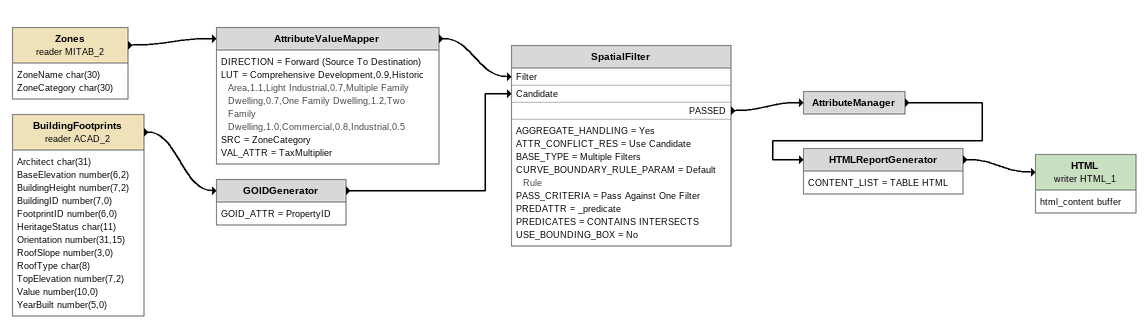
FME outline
Zones (reader MITAB_2)
    attributes: ZoneName char(30), ZoneCategory char(30)
    -> AttributeValueMapper
AttributeValueMapper
    DIRECTION = Forward (Source To Destination)
    LUT = Comprehensive Development,0.9,Historic Area,1.1,Light Industrial,0.7,Multiple Family Dwelling,0.7,One Family Dwelling,1.2,Two Family Dwelling,1.0,Commercial,0.8,Industrial,0.5
    SRC = ZoneCategory
    VAL_ATTR = TaxMultiplier
    -> SpatialFilter [Filter]
BuildingFootprints (reader ACAD_2)
    attributes: Architect char(31), BaseElevation number(6,2), BuildingHeight number(7,2), BuildingID number(7,0), FootprintID number(6,0), HeritageStatus char(11), Orientation number(31,15), RoofSlope number(3,0), RoofType char(8), TopElevation number(7,2), Value number(10,0), YearBuilt number(5,0)
    -> GOIDGenerator
GOIDGenerator
    GOID_ATTR = PropertyID
    -> SpatialFilter [Candidate]
SpatialFilter
    AGGREGATE_HANDLING = Yes
    ATTR_CONFLICT_RES = Use Candidate
    BASE_TYPE = Multiple Filters
    CURVE_BOUNDARY_RULE_PARAM = Default Rule
    PASS_CRITERIA = Pass Against One Filter
    PREDATTR = _predicate
    PREDICATES = CONTAINS INTERSECTS
    USE_BOUNDING_BOX = No
    PASSED -> AttributeManager
AttributeManager
    -> HTMLReportGenerator
HTMLReportGenerator
    CONTENT_LIST = TABLE HTML
    -> HTML (writer HTML_1)
HTML (writer HTML_1)
    attributes: html_content buffer
